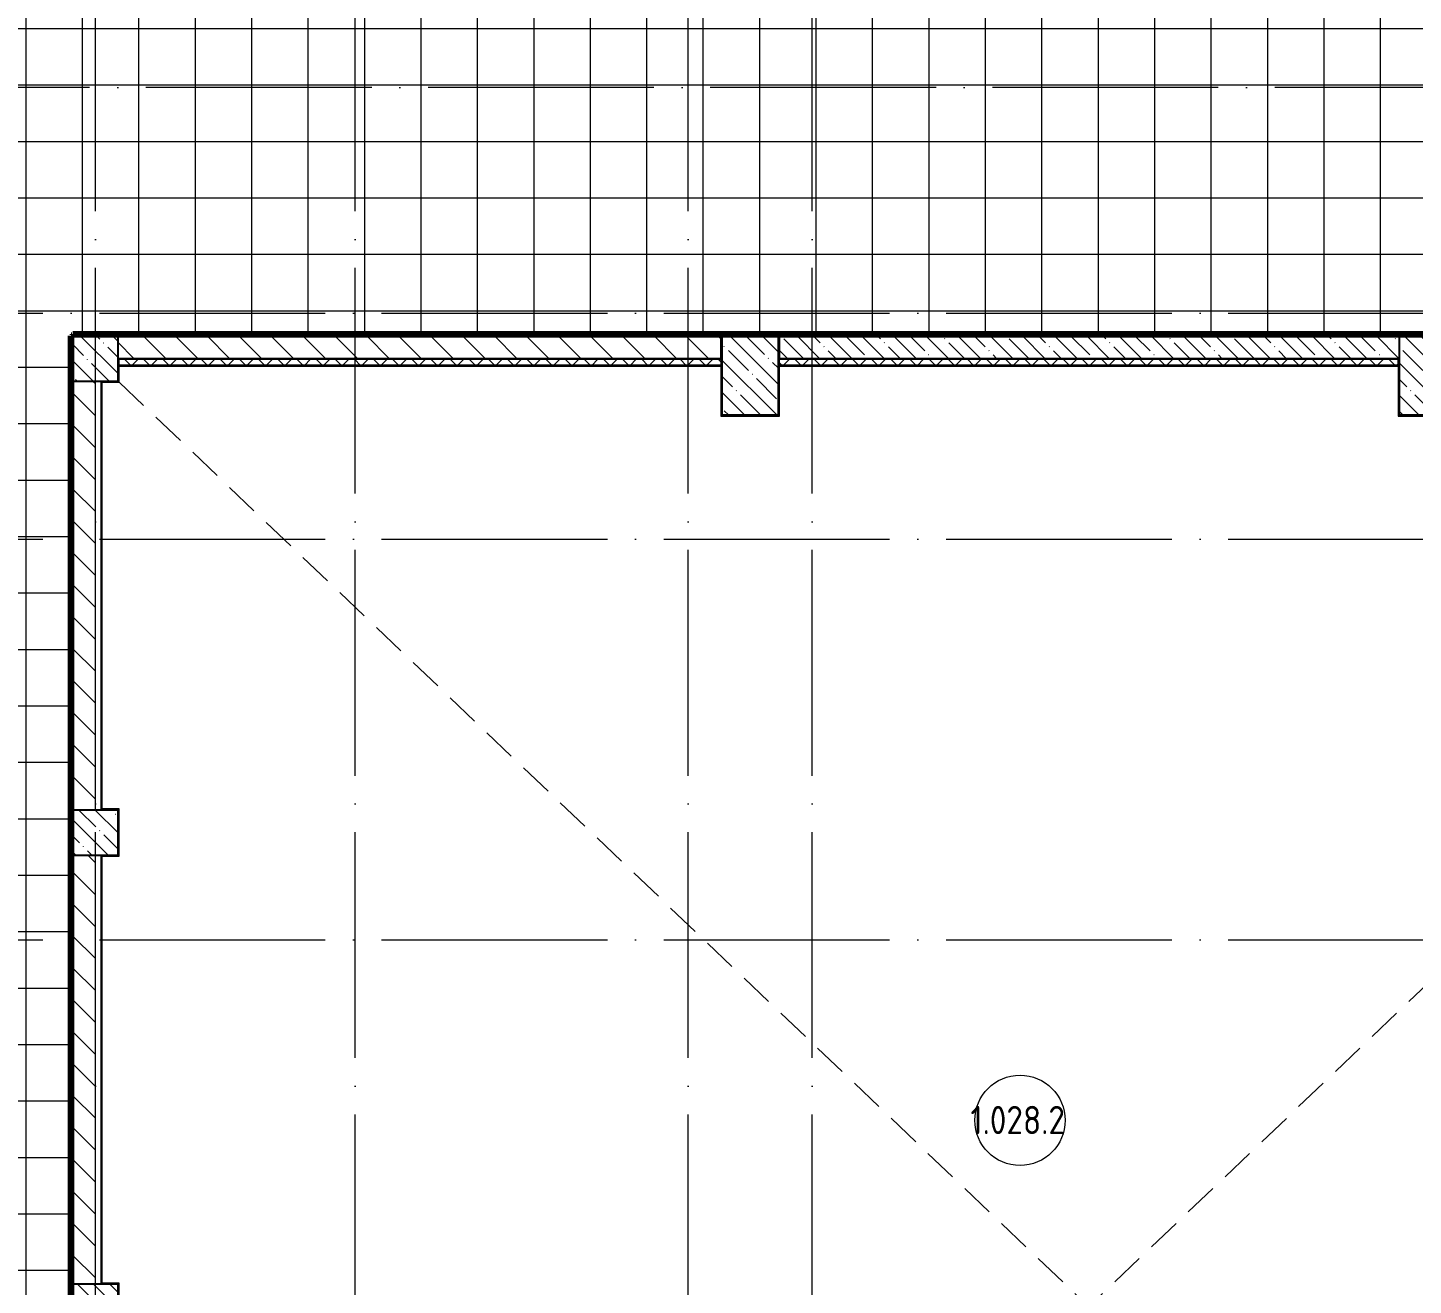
# Model space of a CAD drawing. Header units: millimetres. Extents: x 97 to 215964, y -4577 to 60645.
# Drawn here: x 177098 to 189373, y 36915 to 48055 of the extents above; entities that cross this region are included whole.
import ezdxf

# ---------------------------------------------------------------- set-up
doc = ezdxf.new("R2010")
doc.units = ezdxf.units.MM
doc.linetypes.add('ADSK_Линия сетки', pattern=[2500, 2000, -250, 0, -250])
doc.linetypes.add('ADSK_Снесено', pattern=[450, 300, -150])
for name, color, linetype, lineweight in [('A-AREA-____-IDEN', 2, 'Continuous', 20), ('A-DETL-DEMO-OTLN', 6, 'ADSK_Снесено', 9), ('A-FLOR-____-PATT', 8, 'Continuous', 9), ('A-WALL-____-MCUT', 113, 'Continuous', 9), ('A-WALL-____-PATT', 111, 'Continuous', 9), ('A-WALL-FNSH-MCUT', 113, 'Continuous', 9), ('I-WALL-____-OTLN', 2, 'Continuous', 9), ('S-COLS-____-MCUT', 52, 'Continuous', 9), ('S-COLS-____-OTLN', 52, 'Continuous', 9), ('S-GRID-____-OTLN', 1, 'Continuous', 9)]:
    doc.layers.add(name, color=color, linetype=linetype, lineweight=lineweight)
doc.styles.add('GOST Common', font='GOST_Common.ttf', dxfattribs={"width": 0.9, "height": 250})
pattern_1 = [(135, (0, 0), (-141.42136, -141.42136), [])]
pattern_2 = [(135, (58797.89, 0), (-84.85281, -84.85281), []), (225, (58797.89, 0), (84.85281, -84.85281), [])]

# ---------------------------------------------------------------- blocks, each defined once
blk = doc.blocks.new('BSC_Колонна _Прямоугольная - 400x400-V77-О_АИ_ПП_8_400_Целиком')
at = {"layer": 'S-COLS-____-OTLN', "lineweight": 5}
h = blk.add_hatch(dxfattribs=at)
h.set_pattern_fill('FP_87', color=256, style=0, pattern_type=2)
h.set_pattern_definition([(135, (-118899.98, -36725), (-142.5612, -142.5612), []), (135, (-118757.42, -36725), (-142.5612, -142.5612), [252.016, -50.403, 3.353, -47.05])])
h.paths.add_polyline_path([(-200, -200), (200, -200), (200, 200), (-200, 200)])
at = {"layer": 'S-COLS-____-MCUT', "color": 130, "lineweight": 25}
for p, q in [((200, 200), (-200, 200)), ((-200, 200), (-200, -200)), ((200, -200), (200, 200)), ((-200, -200), (200, -200))]:
    blk.add_line(p, q, dxfattribs=at)
blk = doc.blocks.new('BSC_Колонна _Прямоугольная - 400x400-V78-О_АИ_ПП_8_400_Целиком')
at = {"layer": 'S-COLS-____-OTLN', "lineweight": 5}
h = blk.add_hatch(dxfattribs=at)
h.set_pattern_fill('FP_88', color=256, style=0, pattern_type=2)
h.set_pattern_definition([(135, (-118899.98, -40925), (-142.56192, -142.56192), []), (135, (-118757.42, -40925), (-142.56192, -142.56192), [252.016, -50.403, 3.353, -47.05])])
h.paths.add_polyline_path([(-200, -200), (200, -200), (200, 200), (-200, 200)])
at = {"layer": 'S-COLS-____-MCUT', "color": 130, "lineweight": 25}
for p, q in [((200, 200), (-200, 200)), ((-200, 200), (-200, -200)), ((200, -200), (200, 200)), ((-200, -200), (200, -200))]:
    blk.add_line(p, q, dxfattribs=at)
blk = doc.blocks.new('BSC_Колонна _Прямоугольная - 400x400-V79-О_АИ_ПП_8_400_Целиком')
at = {"layer": 'S-COLS-____-OTLN', "lineweight": 5}
h = blk.add_hatch(dxfattribs=at)
h.set_pattern_fill('FP_89', color=256, style=0, pattern_type=2)
h.set_pattern_definition([(135, (-118899.98, -45125), (-142.56192, -142.56192), []), (135, (-118757.42, -45125), (-142.56192, -142.56192), [252.016, -50.403, 3.353, -47.05])])
h.paths.add_polyline_path([(-200, -200), (200, -200), (200, 200), (-200, 200), (-200, -57)])
at = {"layer": 'S-COLS-____-MCUT', "color": 130, "lineweight": 25}
for p, q in [((200, 200), (-200, 200)), ((-200, 200), (-200, -200)), ((200, -200), (200, 200)), ((-200, -200), (200, -200))]:
    blk.add_line(p, q, dxfattribs=at)
blk = doc.blocks.new('BSC_Колонна _Прямоугольная - 500x700-31348861-О_АИ_ПП_8_400_Целиком')
at = {"layer": 'S-COLS-____-OTLN', "lineweight": 5}
h = blk.add_hatch(dxfattribs=at)
h.set_pattern_fill('FP_112', color=256, style=0, pattern_type=2)
h.set_pattern_definition([(135, (-124699.98, -44975), (-142.56192, -142.56192), []), (135, (-124557.42, -44975), (-142.56192, -142.56192), [252.016, -50.403, 3.353, -47.05])])
h.paths.add_polyline_path([(-250, -350), (250, -350), (250, 350), (-250, 350), (-250, 93)])
at = {"layer": 'S-COLS-____-MCUT', "color": 130, "lineweight": 25}
for p, q in [((250, 350), (-250, 350)), ((-250, 350), (-250, -350)), ((250, -350), (250, 350)), ((-250, -350), (250, -350))]:
    blk.add_line(p, q, dxfattribs=at)
blk = doc.blocks.new('BSC_Колонна _Прямоугольная - 500x700-V102-О_АИ_ПП_8_400_Целиком')
at = {"layer": 'S-COLS-____-OTLN', "lineweight": 5}
h = blk.add_hatch(dxfattribs=at)
h.set_pattern_fill('FP_113', color=256, style=0, pattern_type=2)
h.set_pattern_definition([(135, (-130699.98, -44975), (-142.56192, -142.56192), []), (135, (-130557.42, -44975), (-142.56192, -142.56192), [252.016, -50.403, 3.353, -47.05])])
h.paths.add_polyline_path([(-250, -350), (250, -350), (250, 350), (-250, 350), (-250, 93)])
at = {"layer": 'S-COLS-____-MCUT', "color": 130, "lineweight": 25}
for p, q in [((250, 350), (-250, 350)), ((-250, 350), (-250, -350)), ((250, -350), (250, 350)), ((-250, -350), (250, -350))]:
    blk.add_line(p, q, dxfattribs=at)
blk = doc.blocks.new('0083_СОШ675_АР_R22_rvt-1-О_АИ_ПП_8_400_Целиком')
at = {"layer": 'A-WALL-____-PATT', "lineweight": 5}
h = blk.add_hatch(dxfattribs=at)
h.set_pattern_fill('FP_10', color=10, style=0, pattern_type=2)
h.set_pattern_definition(pattern_1)
h.paths.add_polyline_path([(119100, 45125), (124440, 45125), (124440, 45325), (119100, 45325)])
h = blk.add_hatch(dxfattribs=at)
h.set_pattern_fill('FP_8', color=10, style=0, pattern_type=2)
h.set_pattern_definition([(135, (0, 0), (-142.5612, -142.5612), []), (135, (142.56, 0), (-142.5612, -142.5612), [252.016, -50.403, 3.353, -47.05])])
h.paths.add_polyline_path([(140250, 45125), (140250, 45325), (136700, 45325), (136700, 45125), (138905, 45125)])
h.paths.add_polyline_path([(136300, 45125), (136300, 45325), (130950, 45325), (130950, 45125), (136259, 45125)])
h.paths.add_polyline_path([(130450, 45125), (130450, 45325), (124960, 45325), (124960, 45125), (130285, 45125)])
h = blk.add_hatch(dxfattribs=at)
h.set_pattern_fill('FP_10', color=10, style=0, pattern_type=2)
h.set_pattern_definition(pattern_1)
h.paths.add_polyline_path([(118900, 28525), (118900, 32325), (118700, 32325), (118700, 28525)])
h.paths.add_polyline_path([(118900, 32725), (118900, 36525), (118700, 36525), (118700, 32725)])
h.paths.add_polyline_path([(118700, 36925), (118900, 36925), (118900, 40725), (118700, 40725), (118700, 37252)])
h.paths.add_polyline_path([(118700, 41125), (118900, 41125), (118900, 44925), (118700, 44925)])
at = {"layer": 'A-WALL-____-MCUT', "color": 50, "lineweight": 13}
for p, q in [((124440, 45325), (119100, 45325)), ((124440, 45125), (124440, 45325)), ((130450, 45325), (124960, 45325)), ((124960, 45325), (124960, 45125)), ((119100, 45125), (124440, 45125)), ((124960, 45125), (130450, 45125)), ((118700, 44925), (118700, 41125)), ((118900, 41125), (118900, 44925)), ((118700, 40725), (118700, 36925)), ((118900, 36925), (118900, 40725))]:
    blk.add_line(p, q, dxfattribs=at)
at = {"layer": 'S-COLS-____-OTLN', "color": 90, "lineweight": 9}
for name, p in [('BSC_Колонна _Прямоугольная - 400x400-V79-О_АИ_ПП_8_400_Целиком', (118900, 45125)), ('BSC_Колонна _Прямоугольная - 500x700-31348861-О_АИ_ПП_8_400_Целиком', (124700, 44975)), ('BSC_Колонна _Прямоугольная - 500x700-V102-О_АИ_ПП_8_400_Целиком', (130700, 44975)), ('BSC_Колонна _Прямоугольная - 400x400-V78-О_АИ_ПП_8_400_Целиком', (118900, 40925)), ('BSC_Колонна _Прямоугольная - 400x400-V77-О_АИ_ПП_8_400_Целиком', (118900, 36725))]:
    blk.add_blockref(name, p, dxfattribs=at)
blk = doc.blocks.new('ADSK_Марка_Помещение_ОдноЗначение - Номер-159740-О_АИ_ПП_8_400_Целиком')
at = {"layer": 'A-AREA-____-IDEN'}
blk.add_circle((0, 0), 4, dxfattribs=at)

msp = doc.modelspace()

# ---------------------------------------------------------------- hatches: boundary and pattern name
at = {"layer": 'A-FLOR-____-PATT'}
h = msp.add_hatch(dxfattribs=at)
h.set_pattern_fill('FP_186', color=256, style=0, pattern_type=2)
h.set_pattern_definition([(0, (181582.87, 40547.53), (0, 500), []), (90, (181582.87, 40547.53), (-500, 3e-14), [])])
h.paths.add_polyline_path([(171474.043715, 35975), (171897.88841, 35975), (171897.88841, 35990), (172597.865903, 35990), (172597.865903, 39759.999414), (172197.887824, 39759.999414), (172197.887824, 39764.999414), (172187.887824, 39764.999414), (172187.887824, 39774.999414), (172182.887824, 39774.999414), (172182.887824, 40175), (172187.887824, 40175), (172187.887824, 40185), (172197.887824, 40185), (172197.887824, 40190), (172597.865903, 40190), (172597.865903, 45309.999414), (172197.887824, 45309.999414), (172197.865903, 45314.999414), (172187.887824, 45314.999414), (172187.887824, 45324.999414), (172182.887824, 45325), (172182.887824, 45725), (172187.887824, 45725), (172187.887824, 45735), (172197.887824, 45735), (172197.887824, 45740), (172597.865903, 45740), (172597.865903, 49035.000586), (169597.933672, 49035.000586), (169597.933672, 49050.000586), (168497.933672, 49050.000586), (168497.933672, 49035.000586), (167912.887824, 49035.000586), (167912.887824, 39765), (167907.887824, 39765), (167907.879725, 39760), (167882.888672, 39760), (167882.888672, 39615), (167667.866751, 39614.982463), (167667.888672, 36915), (167882.888672, 36914.011716), (167882.888672, 36830), (169387.88841, 36830), (169387.88841, 36825), (169397.88841, 36825), (169397.88841, 36815), (169402.88841, 36814.900662), (169402.88841, 35990), (169797.88841, 35990), (169797.88841, 35975), (170216.283849, 35975)])
h.paths.add_polyline_path([(195188.800797, 48731.791029), (195188.619068, 48732.479078), (195188.619068, 48731.797288)])
h.paths.add_polyline_path([(195168.495887, 48730.472294), (195173.582239, 48731.295562), (195167.632823, 48731.034251)])
h.paths.add_polyline_path([(195012.219859, 48880.21654), (195011.995887, 48887.478128), (195011.581673, 48887.478128), (195011.801386, 48884.978128)])
h.paths.add_polyline_path([(175297.887824, 35975), (176397.887824, 35975), (176397.887824, 35990), (177182.887824, 35990), (177182.887824, 36424.940333), (177187.887824, 36424.940333), (177187.887824, 36434.940333), (177197.887824, 36434.940333), (177197.887824, 36439.940333), (177482.865903, 36439.940333), (177482.865903, 45324.968528), (177487.865903, 45325.867366), (177487.865903, 45334.968424), (177497.865903, 45334.968424), (177497.865903, 45339.968424), (194907.865903, 45340.359921), (194907.865903, 45502.5), (194912.865903, 45502.5), (194912.865903, 45512.5), (194922.865903, 45512.5), (194922.865903, 45517.5), (195282.887824, 45517.5), (195282.887824, 45854.999414), (195497.865903, 45854.999414), (195497.865903, 48054.999414), (195282.887824, 48054.999414), (195282.887824, 48602.500586), (195277.887824, 48602.500586), (195277.079671, 48774.498057), (195270.399715, 48768.005083), (195261.400285, 48761.297529), (195254.297163, 48755.991941), (195244.192695, 48750.29037), (195233.938395, 48744.685224), (195224.541773, 48740.473672), (195223.725279, 48741.160291), (195198.680658, 48733.50999), (195178.557477, 48730.889347), (195158.32557, 48730.893854), (195135.654594, 48734.051847), (195113.006834, 48740.259668), (195097.700115, 48747.459954), (195074.589432, 48761.372235), (195066.592059, 48768.930958), (195046.184859, 48788.658863), (195040.006898, 48798.414418), (195027.509106, 48819.104038), (195015.152714, 48857.293357), (195012.33601, 48873.462074), (195010.995887, 49003.304042), (195010.995887, 49030.000586), (194827.887824, 49030.000586), (194827.887824, 49035.000586), (194797.865903, 49035.000586), (194797.865903, 49050.000586), (193747.865903, 49050.000586), (193747.865903, 49035.000586), (192992.888824, 49035.000586), (192992.888824, 49050.000586), (191892.888824, 49050.000586), (191892.888824, 49035.000586), (191297.888824, 49035.000586), (191297.888824, 49040.000586), (191287.888824, 49040.000586), (191287.888824, 49050.000586), (191282.888824, 49050.000586), (191282.888824, 52435.002606), (190157.887824, 52435.002606), (190157.887824, 52450.002606), (189057.887824, 52450.002606), (189057.887824, 52435.002606), (188182.867075, 52435.002606), (188182.867075, 49050.000586), (188177.867075, 49050.000586), (188177.867075, 49040.000586), (188167.867075, 49040.000586), (188167.800648, 49035.000586), (185297.88761, 49035.000586), (185297.88761, 49050.000586), (184197.88761, 49050.000586), (184197.88761, 49035.000586), (172647.843981, 49035.000586), (172647.865903, 45740), (173047.865903, 45740), (173047.865903, 45735), (173057.865903, 45735), (173057.865903, 45725), (173062.865903, 45725), (173062.865903, 45324.999414), (173057.865903, 45324.999414), (173057.865903, 45314.999414), (173047.865903, 45314.999414), (173047.843981, 45309.999414), (172647.843981, 45309.999414), (172647.865903, 40190), (173047.865903, 40190), (173047.865903, 40185), (173057.865903, 40185), (173057.865903, 40175), (173062.865903, 40175), (173062.865903, 39774.999414), (173057.865903, 39774.999414), (173057.865903, 39764.999414), (173047.865903, 39764.999414), (173047.865903, 39759.999414), (172647.843981, 39759.999414), (172647.865903, 35990), (175297.887824, 35990), (175297.887824, 35985)])
h.paths.add_polyline_path([(195128.022497, 48735.761642), (195130.290066, 48735.874745), (195128.022497, 48737.294971), (195124.731579, 48737.276662), (195127.834229, 48735.848314)])
h.paths.add_polyline_path([(195200.757649, 48769.126679), (195211.791383, 48772.404685), (195202.392628, 48769.711665)])
h.paths.add_polyline_path([(195102.530222, 48783.847241), (195099.280764, 48786.910605), (195101.741099, 48784.437456)])
h.paths.add_polyline_path([(195072.768305, 48812.100283), (195061.865988, 48833.285458), (195054.369105, 48845.539508), (195062.982889, 48826.233168), (195068.823673, 48817.86263), (195072.121686, 48813.044868)])
h.paths.add_polyline_path([(195071.413848, 48814.443898), (195062.407775, 48828.549108), (195055.516408, 48843.930896), (195057.045739, 48842.642898), (195071.021482, 48815.213959)])
h.paths.add_polyline_path([(195268.941328, 48817.86263), (195277.887824, 48833.991217), (195276.932569, 48833.11431), (195269.312418, 48819.324567)])
h.paths.add_polyline_path([(195276.423809, 48830.67512), (195277.887824, 48831.704268), (195276.746986, 48831.169993), (195276.710613, 48831.114295)])
h.paths.add_polyline_path([(195188.942587, 48855.540017), (195185.895887, 48854.840444), (195187.766043, 48854.990074)])
h.paths.add_polyline_path([(195186.892377, 48853.114472), (195198.856977, 48866.581638), (195192.264729, 48858.77253), (195187.892149, 48854.297272)])
h.paths.add_polyline_path([(195144.888752, 48859.195417), (195138.00195, 48868.907683), (195139.310684, 48865.79758), (195144.727045, 48859.386812)])
h.paths.add_polyline_path([(195133.698465, 48881.279312), (195132.93108, 48884.978128), (195133.686316, 48884.978128), (195133.695887, 48882.064179)])
h.paths.add_polyline_path([(195148.049187, 48914.41624), (195151.095887, 48915.115812), (195149.22573, 48914.966182)])
h.paths.add_polyline_path([(195136.632231, 48866.581638), (195133.698465, 48881.279312), (195134.343572, 48894.194105), (195133.668303, 48890.462342), (195133.428298, 48881.279312), (195136.427263, 48867.346588)])
h.paths.add_polyline_path([(195168.495887, 48849.594821), (195178.266986, 48850.803306), (195172.261166, 48850.384205), (195160.595172, 48850.849662), (195152.447991, 48853.978128), (195159.878266, 48850.494232), (195166.579617, 48849.664665), (195167.681838, 48849.624491)])
h.paths.add_polyline_path([(195204.060694, 48884.978128), (195203.305342, 48885.013415), (195203.317106, 48888.562244)])
h.paths.add_polyline_path([(195198.989824, 48902.609669), (195198.989824, 48901.048573), (195199.041021, 48902.378128)])
h.paths.add_polyline_path([(195199.282815, 48867.177181), (195203.323471, 48879.493914), (195203.563475, 48888.676944), (195200.564511, 48902.609669), (195203.293309, 48888.676944), (195202.489677, 48875.398601), (195199.315605, 48867.275572)])
h.paths.add_polyline_path([(195193.531818, 48910.014059), (195181.642394, 48918.248513), (195170.412157, 48920.291591), (195160.288892, 48919.572051), (195164.730607, 48919.572051), (195176.396602, 48919.106594), (195184.543783, 48915.978128), (195193.448407, 48910.057655)])
h.paths.add_polyline_path([(195051.730051, 48916.445529), (195053.229424, 48918.91523), (195051.805435, 48916.683461)])
h.paths.add_polyline_path([(195277.887824, 48931.287878), (195277.020616, 48933.054815), (195277.020616, 48932.977975)])
h.paths.add_polyline_path([(195277.887824, 48935.075635), (195277.020616, 48937.931739), (195272.035507, 48947.149311), (195275.944778, 48938.762037), (195277.465952, 48935.851636)])
h.paths.add_polyline_path([(195081.875306, 48971.598709), (195087.24564, 48975.423215), (195083.73928, 48973.028986)])
h.paths.add_polyline_path([(195095.898053, 48981.624791), (195090.180708, 48977.971668), (195095.255799, 48981.193349)])
h.paths.add_polyline_path([(195115.831064, 48993.706582), (195119.502816, 48994.843725), (195116.070283, 48993.804075)])
h.paths.add_polyline_path([(195214.176913, 48996.552821), (195203.479467, 49000.244592), (195211.699379, 48997.337275), (195213.940974, 48996.627526)])
h.paths.add_polyline_path([(195192.818726, 49003.234932), (195181.471651, 49005.769836), (195192.503049, 49003.304042)])
at = {"layer": 'A-WALL-____-PATT'}
for points in [[(194912.865903, 45324.968424), (194912.865903, 45334.968424), (177487.865903, 45334.968424), (177487.865903, 45324.968424), (194742.601226, 45324.968424)], [(177497.865903, 36424.940333), (177497.865903, 45324.968424), (177487.865903, 45324.968424), (177487.865903, 36424.940333)], [(177897.887824, 44915), (177907.887824, 44915), (177907.887824, 45066), (177897.887824, 45066), (177897.887824, 44924.999414)], [(177907.887824, 45057), (183237.865903, 45057), (183237.865903, 45065), (177907.887824, 45065)], [(183237.865903, 44615.000586), (183247.865903, 44615.000586), (183247.865903, 45125), (183237.865903, 45125), (183237.865903, 44625)], [(183747.865903, 44625.000586), (183757.865903, 44625.000586), (183757.865903, 45124.968424), (183747.865903, 45124.968424), (183747.865903, 45068.302741)], [(183757.865903, 45056.96901), (189237.865903, 45056.96901), (189237.865903, 45064.96901), (183757.865903, 45064.96901)], [(189247.865903, 44625.000586), (189247.865903, 45124.96901), (189237.865903, 45124.96901), (189237.865903, 44625.000586)], [(177756.888824, 44915), (177897.887824, 44915), (177897.865903, 44924.998445), (177746.888824, 44924.999414), (177746.888824, 44915)], [(177756.888824, 41135), (177756.888824, 44915), (177746.888824, 44915), (177746.888824, 41135)], [(183747.865903, 44615.000586), (183757.865903, 44615.000586), (183757.865903, 44625.000586), (183247.865903, 44625), (183247.865903, 44615.000586)], [(189747.865903, 44615.000586), (189757.865903, 44615.000586), (189757.865903, 44625.000586), (189237.865903, 44625), (189237.865903, 44615.000586), (189247.865903, 44615.000586)], [(177897.865903, 41125), (177907.865903, 41125), (177907.865903, 41135), (177746.888824, 41135), (177746.888824, 41125)], [(177907.865903, 40715), (177907.865888, 41124.999414), (177897.865903, 41124.999414), (177897.865903, 40715)], [(177756.888824, 40715), (177897.865903, 40715), (177897.85764, 40724.999414), (177746.888824, 40724.999414), (177746.888824, 40715)], [(177756.888824, 36935), (177756.888824, 40715), (177746.888824, 40715), (177746.888824, 36935)], [(177897.865903, 36925), (177907.865903, 36925), (177907.865903, 36935), (177756.888824, 36935), (177756.888824, 36925), (177762.843042, 36925)], [(177907.865903, 36515), (177907.865888, 36924.999414), (177897.865903, 36924.999414), (177897.865903, 36515)]]:
    msp.add_hatch(color=7, dxfattribs=at).paths.add_polyline_path(points)
h = msp.add_hatch(dxfattribs=at)
h.set_pattern_fill('FP_9', style=0, pattern_type=2)
h.set_pattern_definition(pattern_2)
h.paths.add_polyline_path([(177907.887824, 45065), (183237.865903, 45065), (183237.865903, 45115), (177907.887824, 45115), (177907.887824, 45066)])
h = msp.add_hatch(dxfattribs=at)
h.set_pattern_fill('FP_9', style=0, pattern_type=2)
h.set_pattern_definition(pattern_2)
h.paths.add_polyline_path([(189237.865903, 45064.96901), (189237.865903, 45114.96901), (183757.865903, 45114.96901), (183757.865903, 45064.96901), (184051.642369, 45064.96901)])

# ---------------------------------------------------------------- linework, layer by layer
at = {"layer": 'A-DETL-DEMO-OTLN'}
for p, q in [((177907.887824, 44915), (195087.865903, 28534.767831)), ((195087.842981, 44915.032748), (178935.887824, 29514.716493))]:
    msp.add_line(p, q, dxfattribs=at)
at = {"layer": 'A-WALL-____-MCUT', "color": 7}
for p, q in [((194912.865903, 45334.968424), (177487.865903, 45334.968424)), ((177487.865903, 45334.968424), (177487.865903, 36434.940333)), ((177897.865903, 45324.968424), (183247.865903, 45324.968424)), ((183747.865903, 45324.968424), (189247.865903, 45324.968424)), ((177907.887824, 45066), (177897.887824, 45066)), ((177907.887824, 44915), (177907.887824, 45125)), ((183247.865903, 45125), (177907.887824, 45125)), ((183237.865903, 45125), (183237.865903, 44615.000586)), ((183757.865903, 45124.968424), (183747.865903, 45124.968424)), ((183757.865903, 44615.000586), (183757.865903, 45124.96901)), ((189247.865903, 45124.96901), (183757.865903, 45124.96901)), ((189237.865903, 45064.96901), (189237.865903, 45124.96901)), ((189237.865903, 45056.96901), (189237.865903, 44615.000586)), ((177497.865903, 41124.999414), (177497.865903, 44924.999414)), ((177746.888824, 44924.999414), (177746.888824, 41125)), ((177756.888824, 44915), (177907.887824, 44915)), ((177756.888824, 41135), (177756.888824, 44915)), ((183237.865903, 44615.000586), (183757.865903, 44615.000586)), ((189237.865903, 44615.000586), (189757.865903, 44615.000586)), ((177907.865903, 41135), (177756.888824, 41135)), ((177907.865903, 40715), (177907.865903, 41135)), ((177497.865903, 36924.999414), (177497.865903, 40724.999414)), ((177746.888824, 40724.999414), (177746.888824, 36935)), ((177756.888824, 40715), (177907.865903, 40715)), ((177756.888824, 36925), (177756.888824, 40715)), ((177907.865903, 36935), (177746.888824, 36935)), ((177907.865903, 36515), (177907.865903, 36935))]:
    msp.add_line(p, q, dxfattribs=at)
at = {"layer": 'A-WALL-____-MCUT'}
for p, q in [((183237.865903, 45115), (177907.887824, 45115)), ((183237.865903, 45065), (177907.887824, 45065)), ((189237.865903, 45114.96901), (183757.865903, 45114.96901)), ((189237.865903, 45064.96901), (183757.865903, 45064.96901))]:
    msp.add_line(p, q, dxfattribs=at)
at = {"layer": 'A-WALL-FNSH-MCUT', "color": 7}
for p, q in [((177907.887824, 45057), (183237.865903, 45057)), ((183757.865903, 45056.96901), (189237.865903, 45056.96901)), ((189237.865903, 45056.96901), (189237.865903, 45064.96901))]:
    msp.add_line(p, q, dxfattribs=at)
at = {"layer": 'I-WALL-____-OTLN', "color": 5, "lineweight": 90}
for p, q in [((177482.865903, 36439.940333), (177482.865903, 45324.968424)), ((177487.865903, 45324.968424), (177482.865903, 45324.968424)), ((177497.865903, 45339.968424), (194907.865903, 45339.968424)), ((177497.865903, 45339.968424), (177497.865903, 45334.968424))]:
    msp.add_line(p, q, dxfattribs=at)
at = {"layer": 'S-GRID-____-OTLN', "linetype": 'ADSK_Линия сетки'}
for p, q in [((177697.888824, -3572.657751), (177697.888824, 60644.999414)), ((179997.888824, -3572.657751), (179997.888824, 60644.999414)), ((182947.888329, -3572.657751), (182947.888329, 60644.999414)), ((184047.888824, -3572.657751), (184047.888824, 60644.999414)), ((215146.441901, 47525.060253), (158117.887824, 47525.060253)), ((55228.336609, 45525.000586), (215146.441901, 45525.000586)), ((55228.336609, 43525.000586), (215146.441901, 43525.000586)), ((55228.336609, 39975.000586), (215146.441901, 39975.000586))]:
    msp.add_line(p, q, dxfattribs=at)

# ---------------------------------------------------------------- block references
at = {"color": 250, "lineweight": 5}
msp.add_blockref('0083_СОШ675_АР_R22_rvt-1-О_АИ_ПП_8_400_Целиком', (58797.887824, 0), dxfattribs=at)
at = {"layer": 'A-AREA-____-IDEN', "xscale": 99.99999999999993, "yscale": 99.99999999999993, "zscale": 99.99999999999993}
msp.add_blockref('ADSK_Марка_Помещение_ОдноЗначение - Номер-159740-О_АИ_ПП_8_400_Целиком', (185888.78821, 38376.266224), dxfattribs=at)

# ---------------------------------------------------------------- texts
at = {"layer": 'A-AREA-____-IDEN', "lineweight": 9, "insert": (185450.480952, 38503.991296), "char_height": 250, "width": 1075.0629375, "attachment_point": 1, "style": 'GOST Common'}
msp.add_mtext('1.028.2', dxfattribs=at)

doc.saveas('drawing.dxf')
